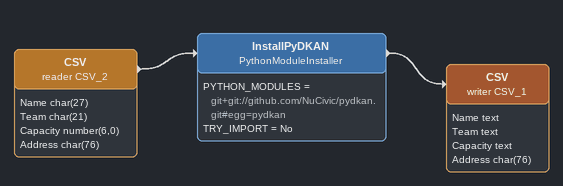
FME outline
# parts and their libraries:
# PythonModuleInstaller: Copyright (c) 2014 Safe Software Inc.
CSV (reader CSV_2)
    attributes: Name char(27), Team char(21), Capacity number(6,0), Address char(76)
    -> InstallPyDKAN
InstallPyDKAN: PythonModuleInstaller
    PYTHON_MODULES = git+git://github.com/NuCivic/pydkan.git#egg=pydkan
    TRY_IMPORT = No
    -> CSV (writer CSV_1)
CSV (writer CSV_1)
    attributes: Name text, Team text, Capacity text, Address char(76)
